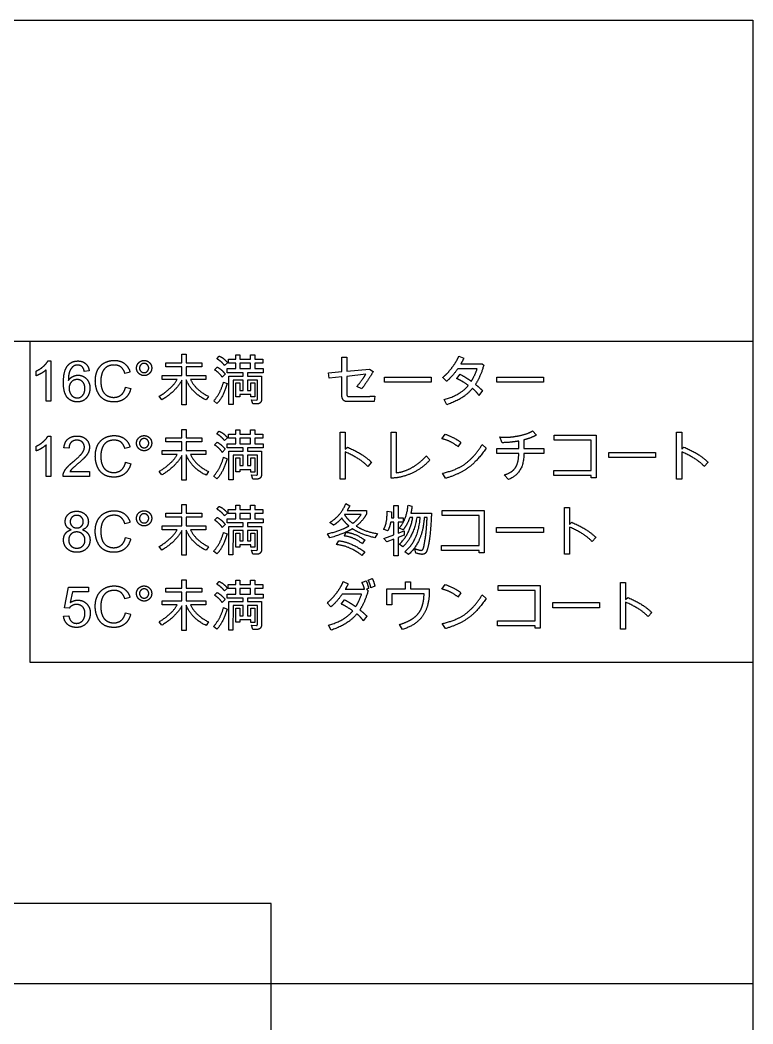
# Model space of a CAD drawing. Header units: millimetres. Extents: x 0 to 200, y 0 to 250.
# Drawn here: x 108.8 to 200, y 125 to 250 of the extents above; entities that cross this region are included whole.
import ezdxf

# ---------------------------------------------------------------- set-up
doc = ezdxf.new("R2010")
doc.units = ezdxf.units.MM
doc.layers.get('0').update_dxf_attribs({"linetype": 'CONTINUOUS'})

msp = doc.modelspace()

# ---------------------------------------------------------------- linework, layer by layer
for p, q in [((112.21, 207.55), (112.6, 207.55)), ((112.6, 207.55), (112.6, 202.53)), ((128.88, 207.34), (128.88, 208.39)), ((128.88, 208.39), (129.44, 208.39)), ((129.44, 208.39), (129.44, 207.34)), ((133.24, 207.83), (133.56, 208.17)), ((134.69, 207.28), (134.69, 207.79)), ((134.69, 207.79), (135.6, 207.79)), ((135.6, 207.79), (135.6, 208.32)), ((135.6, 208.32), (136.13, 208.32)), ((136.13, 208.32), (136.13, 207.79)), ((136.13, 207.79), (137.45, 207.79)), ((137.45, 207.79), (137.45, 208.32)), ((137.45, 208.32), (137.97, 208.32)), ((137.97, 208.32), (137.97, 207.79)), ((137.97, 207.79), (138.98, 207.79)), ((138.98, 207.79), (138.98, 207.28)), ((148.83, 206.22), (148.83, 208.03)), ((148.83, 208.03), (149.45, 208.03)), ((149.45, 208.03), (149.45, 206.29)), ((163.38, 208.16), (164, 207.9)), ((110.76, 205.71), (110.76, 206.3)), ((111.99, 202.53), (111.99, 206.45)), ((117.36, 206.31), (116.75, 206.26)), ((126.91, 206.83), (126.91, 207.34)), ((126.91, 207.34), (128.88, 207.34)), ((128.88, 206.83), (126.91, 206.83)), ((128.88, 205.76), (128.88, 206.83)), ((129.44, 207.34), (131.4, 207.34)), ((131.4, 206.83), (129.44, 206.83)), ((129.44, 206.83), (129.44, 205.76)), ((131.4, 207.34), (131.4, 206.83)), ((132.97, 206.45), (133.3, 206.79)), ((134.58, 207.33), (134.21, 206.98)), ((134.54, 206.09), (134.54, 206.61)), ((134.54, 206.61), (135.6, 206.61)), ((135.6, 207.28), (134.69, 207.28)), ((135.6, 206.61), (135.6, 207.28)), ((137.45, 207.28), (136.13, 207.28)), ((136.13, 207.28), (136.13, 206.61)), ((136.13, 206.61), (137.45, 206.61)), ((137.45, 206.61), (137.45, 207.28)), ((138.98, 207.28), (137.97, 207.28)), ((137.97, 207.28), (137.97, 206.61)), ((137.97, 206.61), (139.03, 206.61)), ((139.03, 206.61), (139.03, 206.09)), ((149.45, 206.29), (152.26, 206.55)), ((152.26, 206.55), (152.73, 206.25)), ((165.67, 206.57), (163.24, 206.57)), ((163.63, 207.2), (166.3, 207.2)), ((166.3, 207.2), (166.48, 207.01)), ((122.45, 206.16), (121.8, 206.01)), ((126.45, 205.25), (126.45, 205.76)), ((126.45, 205.76), (128.88, 205.76)), ((128.33, 205.25), (126.45, 205.25)), ((128.91, 202.08), (128.91, 205.16)), ((129.44, 205.76), (131.88, 205.76)), ((129.44, 205.21), (129.44, 202.07)), ((131.88, 205.25), (129.96, 205.25)), ((131.88, 205.76), (131.88, 205.25)), ((134.3, 205.91), (133.93, 205.53)), ((136.53, 206.09), (134.54, 206.09)), ((134.74, 202.12), (134.74, 205.68)), ((134.74, 205.68), (136.53, 205.68)), ((136.53, 205.17), (135.27, 205.17)), ((135.27, 205.17), (135.27, 202.12)), ((136.53, 205.68), (136.53, 206.09)), ((136.53, 203.89), (136.53, 205.17)), ((139.03, 206.09), (137.07, 206.09)), ((137.07, 206.09), (137.07, 205.68)), ((137.07, 205.68), (138.83, 205.68)), ((138.3, 205.17), (137.07, 205.17)), ((137.07, 205.17), (137.07, 203.89)), ((138.3, 202.82), (138.3, 205.17)), ((138.83, 205.68), (138.83, 202.86)), ((147.17, 206.07), (148.83, 206.22)), ((147.23, 205.43), (147.17, 206.07)), ((148.83, 205.58), (147.23, 205.43)), ((148.83, 203.18), (148.83, 205.58)), ((151.79, 205.89), (149.45, 205.63)), ((149.45, 205.63), (149.45, 203.34)), ((154.13, 204.9), (154.13, 205.53)), ((154.13, 205.53), (159.95, 205.53)), ((159.95, 205.53), (159.95, 204.9)), ((161.85, 205.02), (161.37, 205.49)), ((163.12, 205.35), (163.54, 205.89)), ((168.1, 204.9), (168.1, 205.53)), ((168.1, 205.53), (173.92, 205.53)), ((173.92, 205.53), (173.92, 204.9)), ((121.88, 204.29), (122.54, 204.12)), ((134.08, 204.93), (134.53, 204.74)), ((135.62, 203.1), (135.62, 204.83)), ((135.62, 204.83), (136.13, 204.83)), ((136.13, 204.83), (136.13, 203.89)), ((136.13, 203.89), (136.53, 203.89)), ((137.07, 203.89), (137.48, 203.89)), ((137.48, 203.89), (137.48, 204.83)), ((137.48, 204.83), (137.98, 204.83)), ((137.98, 204.83), (137.98, 203.07)), ((151.29, 204.07), (150.7, 204.39)), ((159.95, 204.9), (154.13, 204.9)), ((166.33, 203.86), (165.88, 203.27)), ((173.92, 204.9), (168.1, 204.9)), ((112.6, 202.53), (111.99, 202.53)), ((126.41, 202.72), (126.06, 203.15)), ((132.23, 203.14), (131.91, 202.7)), ((133.26, 202.24), (132.86, 202.57)), ((136.13, 203.1), (135.62, 203.1)), ((137.48, 203.37), (136.13, 203.37)), ((136.13, 203.37), (136.13, 203.1)), ((137.48, 203.07), (137.48, 203.37)), ((137.98, 203.07), (137.48, 203.07)), ((137.74, 202.2), (137.56, 202.71)), ((137.56, 202.71), (138.19, 202.69)), ((152.85, 202.5), (149.43, 202.5)), ((152.93, 203.17), (152.85, 202.5)), ((161.89, 202.11), (161.54, 202.74)), ((129.44, 202.07), (128.91, 202.08)), ((135.27, 202.12), (134.74, 202.12)), ((128.88, 197.98), (128.88, 199.03)), ((128.88, 199.03), (129.44, 199.03)), ((129.44, 199.03), (129.44, 197.98)), ((133.24, 198.47), (133.56, 198.81)), ((135.6, 198.43), (135.6, 198.96)), ((135.6, 198.96), (136.13, 198.96)), ((136.13, 198.96), (136.13, 198.43)), ((137.45, 198.43), (137.45, 198.96)), ((137.45, 198.96), (137.97, 198.96)), ((137.97, 198.96), (137.97, 198.43)), ((172.57, 198.85), (173.04, 198.32)), ((112.21, 198.2), (112.6, 198.2)), ((112.6, 198.2), (112.6, 193.18)), ((126.91, 197.47), (126.91, 197.98)), ((126.91, 197.98), (128.88, 197.98)), ((129.44, 197.98), (131.4, 197.98)), ((131.4, 197.98), (131.4, 197.47)), ((134.58, 197.97), (134.21, 197.63)), ((134.69, 197.92), (134.69, 198.43)), ((134.69, 198.43), (135.6, 198.43)), ((135.6, 197.92), (134.69, 197.92)), ((135.6, 197.25), (135.6, 197.92)), ((136.13, 198.43), (137.45, 198.43)), ((137.45, 197.92), (136.13, 197.92)), ((136.13, 197.92), (136.13, 197.25)), ((137.45, 197.25), (137.45, 197.92)), ((137.97, 198.43), (138.98, 198.43)), ((138.98, 197.92), (137.97, 197.92)), ((137.97, 197.92), (137.97, 197.25)), ((138.98, 198.43), (138.98, 197.92)), ((148.59, 192.85), (148.59, 198.67)), ((148.59, 198.67), (149.22, 198.67)), ((149.22, 198.67), (149.22, 196.55)), ((154.97, 192.97), (154.97, 198.68)), ((154.97, 198.68), (155.59, 198.68)), ((155.59, 198.68), (155.59, 193.64)), ((161.28, 197.87), (161.66, 198.44)), ((168.79, 197.37), (168.5, 198.09)), ((170.85, 196.64), (170.85, 197.58)), ((171.48, 197.73), (171.48, 196.64)), ((175.27, 197.67), (175.27, 198.3)), ((175.27, 198.3), (180.5, 198.3)), ((179.87, 197.67), (175.27, 197.67)), ((179.87, 193.92), (179.87, 197.67)), ((180.5, 198.3), (180.5, 193.02)), ((190.5, 192.85), (190.5, 198.67)), ((190.5, 198.67), (191.13, 198.67)), ((191.13, 198.67), (191.13, 196.55)), ((110.76, 196.35), (110.76, 196.94)), ((111.99, 193.18), (111.99, 197.09)), ((114.84, 196.68), (114.21, 196.75)), ((122.45, 196.8), (121.8, 196.65)), ((126.45, 195.89), (126.45, 196.4)), ((126.45, 196.4), (128.88, 196.4)), ((128.88, 197.47), (126.91, 197.47)), ((128.88, 196.4), (128.88, 197.47)), ((131.4, 197.47), (129.44, 197.47)), ((129.44, 197.47), (129.44, 196.4)), ((129.44, 196.4), (131.88, 196.4)), ((131.88, 196.4), (131.88, 195.89)), ((132.97, 197.09), (133.3, 197.43)), ((134.3, 196.55), (133.93, 196.17)), ((134.54, 196.74), (134.54, 197.25)), ((134.54, 197.25), (135.6, 197.25)), ((136.53, 196.74), (134.54, 196.74)), ((134.74, 192.76), (134.74, 196.32)), ((134.74, 196.32), (136.53, 196.32)), ((136.13, 197.25), (137.45, 197.25)), ((136.53, 196.32), (136.53, 196.74)), ((139.03, 196.74), (137.07, 196.74)), ((137.07, 196.74), (137.07, 196.32)), ((137.07, 196.32), (138.83, 196.32)), ((137.97, 197.25), (139.03, 197.25)), ((138.83, 196.32), (138.83, 193.5)), ((139.03, 197.25), (139.03, 196.74)), ((149.22, 196.55), (149.5, 196.82)), ((163.65, 197.42), (163.27, 196.88)), ((166.29, 197.16), (166.79, 196.71)), ((168.12, 196.01), (168.12, 196.64)), ((168.12, 196.64), (170.85, 196.64)), ((171.48, 196.64), (173.95, 196.64)), ((173.95, 196.64), (173.95, 196.01)), ((191.13, 196.55), (191.41, 196.82)), ((128.33, 195.89), (126.45, 195.89)), ((128.91, 192.72), (128.91, 195.8)), ((129.44, 195.86), (129.44, 192.71)), ((131.88, 195.89), (129.96, 195.89)), ((134.08, 195.57), (134.53, 195.38)), ((136.53, 195.82), (135.27, 195.82)), ((135.27, 195.82), (135.27, 192.76)), ((135.62, 193.74), (135.62, 195.47)), ((135.62, 195.47), (136.13, 195.47)), ((136.13, 195.47), (136.13, 194.53)), ((136.53, 194.53), (136.53, 195.82)), ((138.3, 195.81), (137.07, 195.81)), ((137.07, 195.81), (137.07, 194.53)), ((137.48, 194.53), (137.48, 195.47)), ((137.48, 195.47), (137.98, 195.47)), ((137.98, 195.47), (137.98, 193.71)), ((138.3, 193.46), (138.3, 195.81)), ((149.22, 196.23), (149.22, 192.85)), ((159.33, 195.73), (159.79, 195.25)), ((170.84, 196.01), (168.12, 196.01)), ((173.95, 196.01), (171.48, 196.01)), ((182.07, 195.54), (182.07, 196.17)), ((182.07, 196.17), (187.89, 196.17)), ((187.89, 195.54), (182.07, 195.54)), ((187.89, 196.17), (187.89, 195.54)), ((191.13, 196.23), (191.13, 192.85)), ((114.95, 193.77), (117.4, 193.77)), ((117.4, 193.77), (117.4, 193.18)), ((121.88, 194.93), (122.54, 194.76)), ((126.41, 193.36), (126.06, 193.8)), ((132.23, 193.78), (131.91, 193.34)), ((136.13, 194.53), (136.53, 194.53)), ((137.48, 194.01), (136.13, 194.01)), ((136.13, 194.01), (136.13, 193.74)), ((137.07, 194.53), (137.48, 194.53)), ((137.48, 193.71), (137.48, 194.01)), ((152.5, 194.94), (152.03, 194.43)), ((175.19, 193.29), (175.19, 193.92)), ((175.19, 193.92), (179.87, 193.92)), ((194.41, 194.94), (193.94, 194.43)), ((112.6, 193.18), (111.99, 193.18)), ((117.4, 193.18), (114.1, 193.18)), ((129.44, 192.71), (128.91, 192.72)), ((133.26, 192.88), (132.86, 193.21)), ((135.27, 192.76), (134.74, 192.76)), ((136.13, 193.74), (135.62, 193.74)), ((137.98, 193.71), (137.48, 193.71)), ((137.74, 192.84), (137.56, 193.36)), ((137.56, 193.36), (138.19, 193.33)), ((149.22, 192.85), (148.59, 192.85)), ((161.73, 192.94), (161.33, 193.57)), ((169.56, 192.8), (169.02, 193.36)), ((179.87, 193.29), (175.19, 193.29)), ((179.87, 193.02), (179.87, 193.29)), ((180.5, 193.02), (179.87, 193.02)), ((191.13, 192.85), (190.5, 192.85)), ((128.88, 188.62), (128.88, 189.67)), ((128.88, 189.67), (129.44, 189.67)), ((129.44, 189.67), (129.44, 188.62)), ((133.24, 189.11), (133.56, 189.45)), ((134.68, 188.56), (134.68, 189.07)), ((134.68, 189.07), (135.6, 189.07)), ((135.6, 189.07), (135.6, 189.6)), ((135.6, 189.6), (136.12, 189.6)), ((136.12, 189.6), (136.12, 189.07)), ((136.12, 189.07), (137.44, 189.07)), ((137.44, 189.07), (137.44, 189.6)), ((137.44, 189.6), (137.97, 189.6)), ((137.97, 189.6), (137.97, 189.07)), ((137.97, 189.07), (138.97, 189.07)), ((138.97, 189.07), (138.97, 188.56)), ((149.32, 189.79), (149.8, 189.51)), ((149.8, 189.51), (149.48, 188.93)), ((149.48, 188.93), (151.89, 188.93)), ((151.89, 188.93), (151.89, 188.51)), ((154.45, 188.86), (154.98, 188.76)), ((155.28, 188), (155.28, 189.57)), ((155.28, 189.57), (155.82, 189.57)), ((155.82, 189.57), (155.82, 188)), ((157.06, 189.61), (157.54, 189.48)), ((161.3, 188.32), (161.3, 188.94)), ((161.3, 188.94), (166.53, 188.94)), ((166.53, 188.94), (166.53, 183.66)), ((176.53, 183.5), (176.53, 189.31)), ((176.53, 189.31), (177.16, 189.31)), ((177.16, 189.31), (177.16, 187.19)), ((126.9, 188.11), (126.9, 188.62)), ((126.9, 188.62), (128.88, 188.62)), ((128.88, 188.11), (126.9, 188.11)), ((128.88, 187.04), (128.88, 188.11)), ((129.44, 188.62), (131.39, 188.62)), ((131.39, 188.11), (129.44, 188.11)), ((129.44, 188.11), (129.44, 187.04)), ((131.39, 188.62), (131.39, 188.11)), ((132.97, 187.74), (133.3, 188.07)), ((134.57, 188.61), (134.21, 188.27)), ((134.54, 187.38), (134.54, 187.89)), ((134.54, 187.89), (135.6, 187.89)), ((135.6, 188.56), (134.68, 188.56)), ((135.6, 187.89), (135.6, 188.56)), ((137.44, 188.56), (136.12, 188.56)), ((136.12, 188.56), (136.12, 187.89)), ((136.12, 187.89), (137.44, 187.89)), ((137.44, 187.89), (137.44, 188.56)), ((138.97, 188.56), (137.97, 188.56)), ((137.97, 188.56), (137.97, 187.89)), ((137.97, 187.89), (139.03, 187.89)), ((139.03, 187.89), (139.03, 187.38)), ((151.22, 188.42), (149.14, 188.42)), ((154.98, 188), (155.28, 188)), ((155.82, 188), (156.44, 188)), ((156.44, 188), (156.44, 187.49)), ((157.64, 188.08), (157.28, 188.08)), ((157.41, 188.59), (159.98, 188.59)), ((158.58, 188.08), (158.14, 188.08)), ((159.43, 188.08), (159.07, 188.08)), ((165.9, 188.32), (161.3, 188.32)), ((165.9, 184.56), (165.9, 188.32)), ((122.45, 187.45), (121.8, 187.29)), ((126.45, 186.53), (126.45, 187.04)), ((126.45, 187.04), (128.88, 187.04)), ((128.32, 186.53), (126.45, 186.53)), ((128.91, 183.36), (128.91, 186.44)), ((129.44, 187.04), (131.88, 187.04)), ((129.44, 186.5), (129.44, 183.35)), ((131.88, 186.53), (129.96, 186.53)), ((131.88, 187.04), (131.88, 186.53)), ((134.3, 187.19), (133.93, 186.81)), ((136.53, 187.38), (134.54, 187.38)), ((134.74, 183.4), (134.74, 186.96)), ((134.74, 186.96), (136.53, 186.96)), ((135.27, 186.46), (135.26, 183.4)), ((136.53, 186.46), (135.27, 186.46)), ((136.53, 186.96), (136.53, 187.38)), ((136.53, 185.17), (136.53, 186.46)), ((139.03, 187.38), (137.07, 187.38)), ((137.07, 187.38), (137.07, 186.96)), ((137.07, 186.96), (138.83, 186.96)), ((138.3, 186.45), (137.07, 186.45)), ((137.07, 186.45), (137.07, 185.17)), ((138.3, 184.1), (138.3, 186.45)), ((138.83, 186.96), (138.83, 184.14)), ((147.79, 187.1), (147.33, 187.45)), ((154.52, 186.4), (154.02, 186.59)), ((155.28, 187.49), (154.9, 187.49)), ((155.28, 185.9), (155.28, 187.49)), ((156.44, 187.49), (155.82, 187.49)), ((155.82, 187.49), (155.82, 186.12)), ((155.82, 186.12), (156.58, 186.4)), ((156.46, 186.53), (155.97, 186.75)), ((156.58, 186.4), (156.58, 185.88)), ((168.09, 186.18), (168.09, 186.81)), ((168.09, 186.81), (173.92, 186.81)), ((173.92, 186.81), (173.92, 186.18)), ((177.16, 187.19), (177.44, 187.46)), ((177.16, 186.87), (177.16, 183.5)), ((121.87, 185.57), (122.53, 185.4)), ((134.08, 186.21), (134.52, 186.02)), ((135.62, 184.38), (135.62, 186.12)), ((135.62, 186.12), (136.12, 186.12)), ((136.12, 186.12), (136.12, 185.17)), ((136.12, 185.17), (136.53, 185.17)), ((137.07, 185.17), (137.47, 185.17)), ((137.47, 185.17), (137.47, 186.12)), ((137.47, 186.12), (137.98, 186.12)), ((137.98, 186.12), (137.98, 184.36)), ((147.31, 185.52), (147.03, 186.02)), ((148.17, 184.68), (148.44, 185.16)), ((149.14, 185.76), (149.37, 186.22)), ((151.68, 185.26), (151.36, 184.8)), ((153.25, 186.05), (152.94, 185.54)), ((154.04, 185.43), (155.28, 185.9)), ((154.4, 185.02), (154.04, 185.43)), ((155.28, 185.37), (154.4, 185.02)), ((155.28, 183.3), (155.28, 185.37)), ((156.58, 185.88), (155.82, 185.59)), ((155.82, 185.59), (155.82, 183.3)), ((173.92, 186.18), (168.09, 186.18)), ((180.44, 185.58), (179.97, 185.08)), ((126.41, 184), (126.06, 184.44)), ((132.23, 184.42), (131.91, 183.98)), ((133.26, 183.52), (132.85, 183.85)), ((136.12, 184.38), (135.62, 184.38)), ((137.47, 184.66), (136.12, 184.66)), ((136.12, 184.66), (136.12, 184.38)), ((137.47, 184.36), (137.47, 184.66)), ((137.98, 184.36), (137.47, 184.36)), ((137.74, 183.48), (137.56, 184)), ((137.56, 184), (138.18, 183.97)), ((151.66, 183.78), (151.32, 183.32)), ((156.42, 184.42), (155.96, 184.72)), ((157.12, 183.47), (156.64, 183.78)), ((158.01, 183.63), (157.9, 184.17)), ((161.21, 183.94), (161.21, 184.56)), ((161.21, 184.56), (165.9, 184.56)), ((165.9, 183.94), (161.21, 183.94)), ((165.9, 183.66), (165.9, 183.94)), ((129.44, 183.35), (128.91, 183.36)), ((135.26, 183.4), (134.74, 183.4)), ((155.82, 183.3), (155.28, 183.3)), ((166.53, 183.66), (165.9, 183.66)), ((177.16, 183.5), (176.53, 183.5)), ((128.88, 179.26), (128.88, 180.31)), ((128.88, 180.31), (129.44, 180.31)), ((129.44, 180.31), (129.44, 179.26)), ((133.24, 179.75), (133.56, 180.1)), ((135.6, 179.71), (135.6, 180.24)), ((135.6, 180.24), (136.12, 180.24)), ((136.12, 180.24), (136.12, 179.71)), ((137.44, 179.71), (137.44, 180.24)), ((137.44, 180.24), (137.97, 180.24)), ((137.97, 180.24), (137.97, 179.71)), ((148.99, 180.08), (149.61, 179.82)), ((151.32, 179.97), (151.83, 180.18)), ((152.1, 180.25), (152.61, 180.46)), ((156.74, 179.17), (156.74, 180.07)), ((156.74, 180.07), (157.36, 180.07)), ((157.36, 180.07), (157.36, 179.17)), ((114.28, 176.82), (114.76, 179.39)), ((114.76, 179.39), (117.25, 179.39)), ((115.26, 178.8), (114.99, 177.46)), ((117.25, 178.8), (115.26, 178.8)), ((117.25, 179.39), (117.25, 178.8)), ((126.9, 178.76), (126.9, 179.26)), ((126.9, 179.26), (128.88, 179.26)), ((128.88, 178.76), (126.9, 178.76)), ((128.88, 177.68), (128.88, 178.76)), ((129.44, 179.26), (131.39, 179.26)), ((131.39, 178.76), (129.44, 178.76)), ((129.44, 178.76), (129.44, 177.68)), ((131.39, 179.26), (131.39, 178.76)), ((134.57, 179.25), (134.21, 178.91)), ((134.68, 179.2), (134.68, 179.71)), ((134.68, 179.71), (135.6, 179.71)), ((135.6, 179.2), (134.68, 179.2)), ((135.6, 178.53), (135.6, 179.2)), ((136.12, 179.71), (137.44, 179.71)), ((137.44, 179.2), (136.12, 179.2)), ((136.12, 179.2), (136.12, 178.53)), ((137.44, 178.53), (137.44, 179.2)), ((137.97, 179.71), (138.97, 179.71)), ((138.97, 179.2), (137.97, 179.2)), ((137.97, 179.2), (137.97, 178.53)), ((138.97, 179.71), (138.97, 179.2)), ((149.24, 179.12), (151.64, 179.12)), ((152.14, 179.24), (151.9, 179.12)), ((151.9, 179.12), (152.08, 178.93)), ((152.92, 179.52), (152.43, 179.31)), ((154.42, 177.17), (154.42, 179.17)), ((154.42, 179.17), (156.74, 179.17)), ((157.36, 179.17), (159.68, 179.17)), ((161.28, 179.15), (161.66, 179.72)), ((168.28, 178.96), (168.28, 179.58)), ((168.28, 179.58), (173.51, 179.58)), ((172.89, 178.96), (168.28, 178.96)), ((172.89, 175.2), (172.89, 178.96)), ((173.51, 179.58), (173.51, 174.3)), ((183.52, 174.14), (183.52, 179.96)), ((183.52, 179.96), (184.14, 179.96)), ((184.14, 179.96), (184.14, 177.83)), ((122.45, 178.09), (121.8, 177.93)), ((126.45, 177.18), (126.45, 177.68)), ((126.45, 177.68), (128.88, 177.68)), ((129.44, 177.68), (131.88, 177.68)), ((131.88, 177.68), (131.88, 177.18)), ((132.97, 178.38), (133.3, 178.71)), ((134.3, 177.83), (133.93, 177.46)), ((134.54, 178.02), (134.54, 178.53)), ((134.54, 178.53), (135.6, 178.53)), ((136.53, 178.02), (134.54, 178.02)), ((134.74, 174.05), (134.74, 177.6)), ((134.74, 177.6), (136.53, 177.6)), ((136.12, 178.53), (137.44, 178.53)), ((136.53, 177.6), (136.53, 178.02)), ((139.03, 178.02), (137.07, 178.02)), ((137.07, 178.02), (137.07, 177.6)), ((137.07, 177.6), (138.83, 177.6)), ((137.97, 178.53), (139.03, 178.53)), ((138.83, 177.6), (138.83, 174.79)), ((139.03, 178.53), (139.03, 178.02)), ((148.72, 177.28), (149.15, 177.82)), ((151.27, 178.5), (148.84, 178.5)), ((159.05, 178.54), (155.04, 178.54)), ((155.04, 178.54), (155.04, 177.17)), ((163.64, 178.7), (163.27, 178.16)), ((166.29, 178.44), (166.79, 177.99)), ((184.14, 177.83), (184.42, 178.1)), ((184.14, 177.51), (184.14, 174.14)), ((114.86, 176.75), (114.28, 176.82)), ((128.32, 177.18), (126.45, 177.18)), ((128.91, 174), (128.91, 177.08)), ((129.44, 177.14), (129.44, 173.99)), ((131.88, 177.18), (129.96, 177.18)), ((134.08, 176.85), (134.52, 176.66)), ((135.27, 177.1), (135.26, 174.05)), ((136.53, 177.1), (135.27, 177.1)), ((135.62, 175.02), (135.62, 176.76)), ((135.62, 176.76), (136.12, 176.76)), ((136.12, 176.76), (136.12, 175.81)), ((136.53, 175.81), (136.53, 177.1)), ((138.3, 177.09), (137.07, 177.09)), ((137.07, 177.09), (137.07, 175.81)), ((137.47, 175.81), (137.47, 176.76)), ((137.47, 176.76), (137.98, 176.76)), ((137.98, 176.76), (137.98, 175)), ((138.3, 174.74), (138.3, 177.09)), ((147.45, 176.94), (146.98, 177.42)), ((155.04, 177.17), (154.42, 177.17)), ((175.08, 176.82), (175.08, 177.46)), ((175.08, 177.46), (180.9, 177.46)), ((180.9, 176.82), (175.08, 176.82)), ((180.9, 177.46), (180.9, 176.82)), ((114.17, 175.77), (114.82, 175.82)), ((121.87, 176.21), (122.53, 176.04)), ((126.41, 174.65), (126.06, 175.08)), ((132.23, 175.06), (131.91, 174.62)), ((136.12, 175.02), (135.62, 175.02)), ((136.12, 175.81), (136.53, 175.81)), ((137.47, 175.3), (136.12, 175.3)), ((136.12, 175.3), (136.12, 175.02)), ((137.07, 175.81), (137.47, 175.81)), ((137.47, 175), (137.47, 175.3)), ((151.94, 175.78), (151.49, 175.2)), ((168.2, 174.58), (168.2, 175.2)), ((168.2, 175.2), (172.89, 175.2)), ((187.42, 176.22), (186.95, 175.72)), ((129.44, 173.99), (128.91, 174)), ((133.26, 174.16), (132.85, 174.49)), ((135.26, 174.05), (134.74, 174.05)), ((137.98, 175), (137.47, 175)), ((137.74, 174.12), (137.56, 174.64)), ((137.56, 174.64), (138.18, 174.61)), ((147.49, 174.04), (147.15, 174.66)), ((156.38, 174.13), (156, 174.74)), ((161.72, 174.23), (161.32, 174.86)), ((172.89, 174.58), (168.2, 174.58)), ((172.89, 174.3), (172.89, 174.58)), ((173.51, 174.3), (172.89, 174.3)), ((184.14, 174.14), (183.52, 174.14))]:
    msp.add_line(p, q)
for points in [[(200, 0), (0, 0), (0, 250), (200, 250)], [(200, 130), (10, 130), (10, 210), (200, 210)], [(200, 170), (110, 170), (110, 210), (200, 210)], [(140, 140), (60, 140), (60, 0), (140, 0)]]:
    msp.add_lwpolyline(points, close=True)
for points in [[(111.66, 206.89), (112.05, 207.23), (112.21, 207.55)], [(114.68, 206.98), (115.15, 207.55), (115.94, 207.55)], [(115.94, 207.55), (116.53, 207.55), (116.91, 207.22)], [(119.26, 207.32), (119.82, 207.62), (120.48, 207.62)], [(120.48, 207.62), (121.23, 207.62), (121.74, 207.24)], [(123.53, 207.34), (123.81, 207.62), (124.2, 207.62)], [(124.2, 207.62), (124.59, 207.62), (124.87, 207.34)], [(134.21, 206.98), (133.83, 207.51), (133.24, 207.83)], [(133.56, 208.17), (134.2, 207.85), (134.58, 207.33)], [(162.53, 206.72), (163.08, 207.45), (163.38, 208.16)], [(164, 207.9), (163.78, 207.44), (163.63, 207.2)], [(110.76, 206.3), (111.28, 206.54), (111.66, 206.89)], [(111.99, 206.45), (111.77, 206.23), (111.41, 206.02)], [(114.15, 204.87), (114.15, 206.32), (114.68, 206.98)], [(114.93, 206.27), (114.76, 205.86), (114.76, 205.11)], [(115.39, 206.89), (115.1, 206.67), (114.93, 206.27)], [(115.9, 207.05), (115.61, 207.05), (115.39, 206.89)], [(116.52, 206.79), (116.27, 207.05), (115.9, 207.05)], [(116.75, 206.26), (116.67, 206.62), (116.52, 206.79)], [(116.91, 207.22), (117.29, 206.89), (117.36, 206.31)], [(118.12, 205.07), (118.12, 205.85), (118.41, 206.43)], [(118.41, 206.43), (118.71, 207.02), (119.26, 207.32)], [(119.5, 206.78), (119.11, 206.5), (118.96, 206.03)], [(120.46, 207.05), (119.89, 207.05), (119.5, 206.78)], [(121.3, 206.8), (120.97, 207.05), (120.46, 207.05)], [(121.8, 206.01), (121.63, 206.56), (121.3, 206.8)], [(121.74, 207.24), (122.25, 206.86), (122.45, 206.16)], [(123.25, 206.67), (123.25, 207.07), (123.53, 207.34)], [(123.53, 206), (123.25, 206.28), (123.25, 206.67)], [(123.79, 207.08), (123.62, 206.91), (123.62, 206.67)], [(123.62, 206.67), (123.62, 206.44), (123.79, 206.27)], [(124.2, 207.25), (123.96, 207.25), (123.79, 207.08)], [(123.79, 206.27), (123.96, 206.1), (124.2, 206.1)], [(124.6, 207.08), (124.43, 207.25), (124.2, 207.25)], [(124.2, 206.1), (124.43, 206.1), (124.6, 206.27)], [(124.77, 206.67), (124.77, 206.91), (124.6, 207.08)], [(124.6, 206.27), (124.77, 206.44), (124.77, 206.67)], [(125.14, 206.67), (125.14, 206.28), (124.86, 206)], [(124.87, 207.34), (125.14, 207.07), (125.14, 206.67)], [(133.93, 205.53), (133.57, 206.07), (132.97, 206.45)], [(133.3, 206.79), (133.91, 206.45), (134.3, 205.91)], [(152.73, 206.25), (152.14, 205.23), (151.29, 204.07)], [(161.37, 205.49), (161.98, 205.99), (162.53, 206.72)], [(163.24, 206.57), (162.56, 205.61), (161.85, 205.02)], [(164.93, 205.03), (165.3, 205.57), (165.67, 206.57)], [(166.48, 207.01), (166.07, 205.56), (165.45, 204.64)], [(111.41, 206.02), (111.05, 205.81), (110.76, 205.71)], [(114.76, 205.11), (114.98, 205.45), (115.3, 205.61)], [(115.85, 205.24), (115.43, 205.24), (115.14, 204.94)], [(115.3, 205.61), (115.62, 205.78), (115.97, 205.78)], [(116.55, 204.94), (116.27, 205.24), (115.85, 205.24)], [(115.97, 205.78), (116.59, 205.78), (117.02, 205.32)], [(117.02, 205.32), (117.45, 204.87), (117.45, 204.16)], [(118.38, 203.73), (118.12, 204.36), (118.12, 205.07)], [(118.96, 206.03), (118.8, 205.57), (118.8, 205.08)], [(118.8, 205.08), (118.8, 204.44), (118.98, 203.96)], [(124.2, 205.73), (123.81, 205.73), (123.53, 206)], [(124.86, 206), (124.59, 205.73), (124.2, 205.73)], [(126.06, 203.15), (127.6, 204.05), (128.33, 205.25)], [(128.91, 205.16), (128.05, 203.68), (126.41, 202.72)], [(131.91, 202.7), (130.11, 203.55), (129.44, 205.21)], [(129.96, 205.25), (130.64, 203.91), (132.23, 203.14)], [(150.7, 204.39), (151.41, 205.25), (151.79, 205.89)], [(164.57, 204.51), (163.76, 205.09), (163.12, 205.35)], [(163.54, 205.89), (164.31, 205.49), (164.93, 205.03)], [(114.63, 203.01), (114.15, 203.58), (114.15, 204.87)], [(115.14, 204.94), (114.85, 204.64), (114.85, 204.15)], [(114.85, 204.15), (114.85, 203.84), (114.99, 203.55)], [(116.54, 203.27), (116.82, 203.58), (116.82, 204.12)], [(116.82, 204.12), (116.82, 204.64), (116.55, 204.94)], [(117.45, 204.16), (117.45, 203.69), (117.24, 203.28)], [(118.98, 203.96), (119.17, 203.49), (119.56, 203.25)], [(121.35, 203.34), (121.74, 203.66), (121.88, 204.29)], [(122.54, 204.12), (122.33, 203.3), (121.79, 202.88)], [(132.86, 202.57), (133.75, 203.6), (134.08, 204.93)], [(134.53, 204.74), (134.06, 203.05), (133.26, 202.24)], [(161.54, 202.74), (163.57, 203.29), (164.57, 204.51)], [(165.06, 204.13), (164.03, 202.82), (161.89, 202.11)], [(165.88, 203.27), (165.55, 203.78), (165.06, 204.13)], [(165.45, 204.64), (165.89, 204.29), (166.33, 203.86)], [(115.88, 202.45), (115.12, 202.45), (114.63, 203.01)], [(114.99, 203.55), (115.12, 203.26), (115.36, 203.1)], [(115.36, 203.1), (115.61, 202.95), (115.87, 202.95)], [(115.87, 202.95), (116.26, 202.95), (116.54, 203.27)], [(116.69, 202.66), (116.33, 202.45), (115.88, 202.45)], [(117.24, 203.28), (117.04, 202.88), (116.69, 202.66)], [(119.15, 202.78), (118.65, 203.11), (118.38, 203.73)], [(120.47, 202.45), (119.66, 202.45), (119.15, 202.78)], [(119.56, 203.25), (119.96, 203.02), (120.41, 203.02)], [(120.41, 203.02), (120.97, 203.02), (121.35, 203.34)], [(121.79, 202.88), (121.25, 202.45), (120.47, 202.45)], [(138.19, 202.69), (138.3, 202.69), (138.3, 202.82)], [(138.83, 202.86), (138.83, 202.56), (138.69, 202.39)], [(149, 202.69), (148.83, 202.89), (148.83, 203.18)], [(149.43, 202.5), (149.17, 202.5), (149, 202.69)], [(149.45, 203.34), (149.45, 203.12), (149.68, 203.12)], [(149.68, 203.12), (151.94, 203.12), (152.93, 203.17)], [(138.36, 202.21), (138.17, 202.2), (137.74, 202.2)], [(138.69, 202.39), (138.55, 202.22), (138.36, 202.21)], [(133.56, 198.81), (134.2, 198.49), (134.58, 197.97)], [(171.04, 198.28), (172.11, 198.52), (172.57, 198.85)], [(110.76, 196.94), (111.28, 197.18), (111.66, 197.53)], [(111.66, 197.53), (112.05, 197.87), (112.21, 198.2)], [(114.21, 196.75), (114.28, 197.46), (114.7, 197.82)], [(114.7, 197.82), (115.12, 198.2), (115.84, 198.2)], [(115.82, 197.69), (115.38, 197.69), (115.11, 197.42)], [(116.5, 197.44), (116.24, 197.69), (115.82, 197.69)], [(115.84, 198.2), (116.56, 198.2), (116.97, 197.8)], [(116.97, 197.8), (117.39, 197.4), (117.39, 196.81)], [(118.41, 197.07), (118.71, 197.66), (119.26, 197.96)], [(119.26, 197.96), (119.82, 198.26), (120.48, 198.26)], [(120.46, 197.69), (119.89, 197.69), (119.5, 197.42)], [(121.3, 197.45), (120.97, 197.69), (120.46, 197.69)], [(120.48, 198.26), (121.23, 198.26), (121.74, 197.88)], [(121.74, 197.88), (122.25, 197.5), (122.45, 196.8)], [(123.25, 197.32), (123.25, 197.71), (123.53, 197.98)], [(123.53, 197.98), (123.81, 198.26), (124.2, 198.26)], [(123.79, 197.72), (123.62, 197.55), (123.62, 197.32)], [(124.2, 197.89), (123.96, 197.89), (123.79, 197.72)], [(124.2, 198.26), (124.59, 198.26), (124.87, 197.98)], [(124.6, 197.72), (124.43, 197.89), (124.2, 197.89)], [(124.77, 197.32), (124.77, 197.55), (124.6, 197.72)], [(124.87, 197.98), (125.14, 197.71), (125.14, 197.32)], [(134.21, 197.63), (133.83, 198.15), (133.24, 198.47)], [(163.27, 196.88), (162.42, 197.59), (161.28, 197.87)], [(161.66, 198.44), (162.87, 198), (163.65, 197.42)], [(168.5, 198.09), (168.79, 198.05), (169.16, 198.05)], [(170.85, 197.58), (169.95, 197.41), (168.79, 197.37)], [(169.16, 198.05), (169.98, 198.05), (171.04, 198.28)], [(173.04, 198.32), (172.38, 197.95), (171.48, 197.73)], [(111.41, 196.66), (111.05, 196.45), (110.76, 196.35)], [(111.99, 197.09), (111.77, 196.88), (111.41, 196.66)], [(115.11, 197.42), (114.85, 197.16), (114.84, 196.68)], [(116.48, 196.08), (116.76, 196.47), (116.76, 196.82)], [(116.76, 196.82), (116.76, 197.19), (116.5, 197.44)], [(117.39, 196.81), (117.39, 196.51), (117.27, 196.22)], [(118.12, 195.71), (118.12, 196.49), (118.41, 197.07)], [(118.96, 196.67), (118.8, 196.21), (118.8, 195.72)], [(119.5, 197.42), (119.11, 197.14), (118.96, 196.67)], [(121.8, 196.65), (121.63, 197.2), (121.3, 197.45)], [(123.53, 196.64), (123.25, 196.92), (123.25, 197.32)], [(124.2, 196.37), (123.81, 196.37), (123.53, 196.64)], [(123.62, 197.32), (123.62, 197.08), (123.79, 196.91)], [(123.79, 196.91), (123.96, 196.74), (124.2, 196.74)], [(124.2, 196.74), (124.43, 196.74), (124.6, 196.91)], [(124.86, 196.64), (124.59, 196.37), (124.2, 196.37)], [(124.6, 196.91), (124.77, 197.08), (124.77, 197.32)], [(125.14, 197.32), (125.14, 196.92), (124.86, 196.64)], [(133.93, 196.17), (133.57, 196.72), (132.97, 197.09)], [(133.3, 197.43), (133.91, 197.09), (134.3, 196.55)], [(149.5, 196.82), (151.42, 196.02), (152.5, 194.94)], [(164.32, 194.86), (165.45, 195.74), (166.29, 197.16)], [(166.79, 196.71), (165.59, 194.93), (164.4, 194.15)], [(191.41, 196.82), (193.33, 196.02), (194.41, 194.94)], [(114.57, 194.27), (114.85, 194.59), (115.38, 195.02)], [(115.38, 195.02), (116.19, 195.69), (116.48, 196.08)], [(116.86, 195.61), (116.58, 195.29), (115.92, 194.73)], [(117.27, 196.22), (117.15, 195.93), (116.86, 195.61)], [(118.38, 194.37), (118.12, 195), (118.12, 195.71)], [(118.8, 195.72), (118.8, 195.08), (118.98, 194.6)], [(126.06, 193.8), (127.6, 194.69), (128.33, 195.89)], [(128.91, 195.8), (128.05, 194.32), (126.41, 193.36)], [(131.91, 193.34), (130.11, 194.19), (129.44, 195.86)], [(129.96, 195.89), (130.64, 194.55), (132.23, 193.78)], [(132.86, 193.21), (133.75, 194.24), (134.08, 195.57)], [(134.53, 195.38), (134.06, 193.69), (133.26, 192.88)], [(152.03, 194.43), (151.05, 195.46), (149.22, 196.23)], [(157.55, 194.28), (158.54, 194.84), (159.33, 195.73)], [(159.79, 195.25), (158.91, 194.21), (157.56, 193.59)], [(171.48, 196.01), (171.48, 193.52), (169.56, 192.8)], [(170.39, 194.21), (170.83, 194.8), (170.84, 196.01)], [(193.94, 194.43), (192.96, 195.46), (191.13, 196.23)], [(114.17, 193.6), (114.29, 193.94), (114.57, 194.27)], [(115.21, 194.1), (115.05, 193.93), (114.95, 193.77)], [(115.92, 194.73), (115.36, 194.26), (115.21, 194.1)], [(119.15, 193.42), (118.65, 193.75), (118.38, 194.37)], [(118.98, 194.6), (119.17, 194.13), (119.56, 193.89)], [(119.56, 193.89), (119.96, 193.66), (120.41, 193.66)], [(120.41, 193.66), (120.97, 193.66), (121.35, 193.98)], [(121.35, 193.98), (121.74, 194.3), (121.88, 194.93)], [(122.54, 194.76), (122.33, 193.95), (121.79, 193.52)], [(155.59, 193.64), (156.55, 193.72), (157.55, 194.28)], [(161.33, 193.57), (163.2, 193.98), (164.32, 194.86)], [(164.4, 194.15), (163.22, 193.36), (161.73, 192.94)], [(169.02, 193.36), (169.96, 193.62), (170.39, 194.21)], [(114.1, 193.18), (114.09, 193.4), (114.17, 193.6)], [(120.47, 193.09), (119.66, 193.09), (119.15, 193.42)], [(121.79, 193.52), (121.25, 193.09), (120.47, 193.09)], [(138.36, 192.85), (138.17, 192.84), (137.74, 192.84)], [(138.19, 193.33), (138.3, 193.33), (138.3, 193.46)], [(138.69, 193.03), (138.55, 192.86), (138.36, 192.85)], [(138.83, 193.5), (138.83, 193.2), (138.69, 193.03)], [(157.56, 193.59), (156.21, 192.97), (154.97, 192.97)], [(114.76, 188.47), (115.15, 188.84), (115.8, 188.84)], [(115.8, 188.84), (116.46, 188.84), (116.86, 188.45)], [(119.26, 188.6), (119.81, 188.9), (120.47, 188.9)], [(120.47, 188.9), (121.22, 188.9), (121.74, 188.52)], [(123.52, 188.63), (123.8, 188.9), (124.19, 188.9)], [(124.19, 188.9), (124.59, 188.9), (124.86, 188.63)], [(134.21, 188.27), (133.83, 188.79), (133.24, 189.11)], [(133.56, 189.45), (134.19, 189.13), (134.57, 188.61)], [(147.33, 187.45), (148.65, 188.24), (149.32, 189.79)], [(154.02, 186.59), (154.48, 187.35), (154.45, 188.86)], [(154.98, 188.76), (155, 188.48), (155, 188.3)], [(155.97, 186.75), (156.92, 187.87), (157.06, 189.61)], [(157.54, 189.48), (157.52, 189.04), (157.41, 188.59)], [(114.37, 187.55), (114.37, 188.09), (114.76, 188.47)], [(114.55, 186.93), (114.37, 187.19), (114.37, 187.55)], [(115.23, 188.11), (114.99, 187.88), (114.99, 187.57)], [(114.99, 187.57), (114.99, 187.21), (115.22, 186.99)], [(115.81, 188.33), (115.46, 188.33), (115.23, 188.11)], [(116.39, 188.1), (116.16, 188.33), (115.81, 188.33)], [(116.62, 187.53), (116.62, 187.87), (116.39, 188.1)], [(116.39, 186.98), (116.62, 187.21), (116.62, 187.53)], [(116.86, 188.45), (117.25, 188.08), (117.25, 187.53)], [(117.25, 187.53), (117.25, 187.18), (117.07, 186.92)], [(118.11, 186.35), (118.11, 187.14), (118.41, 187.71)], [(118.41, 187.71), (118.71, 188.3), (119.26, 188.6)], [(119.5, 188.06), (119.11, 187.78), (118.95, 187.32)], [(120.46, 188.34), (119.88, 188.34), (119.5, 188.06)], [(121.29, 188.09), (120.96, 188.34), (120.46, 188.34)], [(121.8, 187.29), (121.62, 187.84), (121.29, 188.09)], [(121.74, 188.52), (122.25, 188.14), (122.45, 187.45)], [(123.25, 187.96), (123.25, 188.35), (123.52, 188.63)], [(123.52, 187.29), (123.25, 187.56), (123.25, 187.96)], [(123.79, 188.36), (123.62, 188.2), (123.62, 187.96)], [(123.62, 187.96), (123.62, 187.72), (123.79, 187.55)], [(124.2, 188.53), (123.96, 188.53), (123.79, 188.36)], [(123.79, 187.55), (123.96, 187.38), (124.2, 187.38)], [(124.6, 188.36), (124.43, 188.53), (124.2, 188.53)], [(124.2, 187.38), (124.43, 187.38), (124.6, 187.55)], [(124.77, 187.96), (124.77, 188.2), (124.6, 188.36)], [(124.6, 187.55), (124.77, 187.72), (124.77, 187.96)], [(124.86, 188.63), (125.14, 188.35), (125.14, 187.96)], [(125.14, 187.96), (125.14, 187.56), (124.86, 187.29)], [(133.93, 186.81), (133.56, 187.36), (132.97, 187.74)], [(133.3, 188.07), (133.91, 187.73), (134.3, 187.19)], [(148.8, 188), (148.24, 187.37), (147.79, 187.1)], [(149.7, 187), (149.18, 187.44), (148.8, 188)], [(149.14, 188.42), (149.52, 187.81), (150.17, 187.32)], [(150.17, 187.32), (150.77, 187.75), (151.22, 188.42)], [(151.89, 188.51), (151.51, 187.72), (150.61, 187)], [(155, 188.3), (155, 188.12), (154.98, 188)], [(155.96, 184.72), (157.36, 186.04), (157.64, 188.08)], [(158.14, 188.08), (157.77, 185.68), (156.42, 184.42)], [(157.28, 188.08), (156.98, 187.18), (156.46, 186.53)], [(156.64, 183.78), (158.37, 185.17), (158.58, 188.08)], [(159.07, 188.08), (158.89, 185), (157.12, 183.47)], [(159.2, 185.4), (159.36, 186.39), (159.43, 188.08)], [(159.98, 188.59), (159.85, 186.01), (159.65, 184.92)], [(114.41, 186.08), (114.66, 186.41), (115.12, 186.53)], [(115.12, 186.53), (114.73, 186.67), (114.55, 186.93)], [(115.8, 186.26), (115.36, 186.26), (115.08, 185.98)], [(115.22, 186.99), (115.45, 186.76), (115.82, 186.76)], [(116.53, 185.97), (116.24, 186.26), (115.8, 186.26)], [(115.82, 186.76), (116.17, 186.76), (116.39, 186.98)], [(117.07, 186.92), (116.89, 186.67), (116.52, 186.53)], [(116.52, 186.53), (116.98, 186.38), (117.22, 186.04)], [(118.38, 185.01), (118.11, 185.64), (118.11, 186.35)], [(118.95, 187.32), (118.8, 186.85), (118.8, 186.36)], [(118.8, 186.36), (118.8, 185.72), (118.98, 185.24)], [(124.19, 187.01), (123.8, 187.01), (123.52, 187.29)], [(124.86, 187.29), (124.58, 187.01), (124.19, 187.01)], [(126.06, 184.44), (127.6, 185.33), (128.32, 186.53)], [(128.91, 186.44), (128.05, 184.97), (126.41, 184)], [(131.91, 183.98), (130.11, 184.83), (129.44, 186.5)], [(129.96, 186.53), (130.64, 185.19), (132.23, 184.42)], [(147.03, 186.02), (148.82, 186.49), (149.7, 187)], [(150.13, 186.66), (149.33, 186.12), (147.31, 185.52)], [(152.94, 185.54), (151.19, 185.94), (150.13, 186.66)], [(150.61, 187), (151.56, 186.33), (153.25, 186.05)], [(154.9, 187.49), (154.77, 186.85), (154.52, 186.4)], [(179.97, 185.08), (178.99, 186.1), (177.16, 186.87)], [(177.44, 187.46), (179.36, 186.66), (180.44, 185.58)], [(114.16, 185.26), (114.16, 185.75), (114.41, 186.08)], [(114.62, 184.17), (114.16, 184.61), (114.16, 185.26)], [(115.08, 185.98), (114.8, 185.69), (114.8, 185.26)], [(114.8, 185.26), (114.8, 185), (114.92, 184.75)], [(116.83, 185.24), (116.83, 185.68), (116.53, 185.97)], [(116.55, 184.52), (116.83, 184.8), (116.83, 185.24)], [(117.46, 185.25), (117.46, 184.6), (117.01, 184.17)], [(117.22, 186.04), (117.46, 185.71), (117.46, 185.25)], [(119.15, 184.06), (118.64, 184.39), (118.38, 185.01)], [(118.98, 185.24), (119.17, 184.77), (119.56, 184.53)], [(121.35, 184.62), (121.74, 184.94), (121.87, 185.57)], [(122.53, 185.4), (122.33, 184.59), (121.78, 184.16)], [(132.85, 183.85), (133.75, 184.88), (134.08, 186.21)], [(134.52, 186.02), (134.05, 184.33), (133.26, 183.52)], [(148.44, 185.16), (149.97, 184.99), (151.66, 183.78)], [(151.36, 184.8), (150.3, 185.62), (149.14, 185.76)], [(149.37, 186.22), (150.4, 186.14), (151.68, 185.26)], [(158.96, 184.19), (159.04, 184.41), (159.2, 185.4)], [(115.81, 183.73), (115.07, 183.73), (114.62, 184.17)], [(114.92, 184.75), (115.04, 184.51), (115.29, 184.37)], [(115.29, 184.37), (115.54, 184.24), (115.82, 184.24)], [(117.01, 184.17), (116.55, 183.73), (115.81, 183.73)], [(115.82, 184.24), (116.26, 184.24), (116.55, 184.52)], [(120.46, 183.73), (119.66, 183.73), (119.15, 184.06)], [(119.56, 184.53), (119.95, 184.3), (120.41, 184.3)], [(120.41, 184.3), (120.97, 184.3), (121.35, 184.62)], [(121.78, 184.16), (121.24, 183.73), (120.46, 183.73)], [(138.18, 183.97), (138.3, 183.97), (138.3, 184.1)], [(138.83, 184.14), (138.83, 183.84), (138.68, 183.67)], [(151.32, 183.32), (149.83, 184.52), (148.17, 184.68)], [(157.9, 184.17), (158.55, 183.97), (158.66, 183.97)], [(158.66, 183.97), (158.88, 183.97), (158.96, 184.19)], [(159.65, 184.92), (159.44, 183.84), (159.26, 183.65)], [(138.35, 183.49), (138.16, 183.48), (137.74, 183.48)], [(138.68, 183.67), (138.54, 183.5), (138.35, 183.49)], [(158.78, 183.47), (158.62, 183.47), (158.01, 183.63)], [(159.26, 183.65), (159.08, 183.47), (158.78, 183.47)], [(133.56, 180.1), (134.19, 179.77), (134.57, 179.25)], [(148.14, 178.64), (148.69, 179.37), (148.99, 180.08)], [(151.83, 180.18), (152.03, 179.8), (152.14, 179.24)], [(152.43, 179.31), (152.31, 179.89), (152.1, 180.25)], [(152.61, 180.46), (152.8, 180.08), (152.92, 179.52)], [(118.41, 178.36), (118.71, 178.94), (119.26, 179.24)], [(119.26, 179.24), (119.81, 179.54), (120.47, 179.54)], [(120.46, 178.98), (119.88, 178.98), (119.5, 178.7)], [(121.29, 178.73), (120.96, 178.98), (120.46, 178.98)], [(120.47, 179.54), (121.22, 179.54), (121.74, 179.16)], [(121.74, 179.16), (122.25, 178.78), (122.45, 178.09)], [(123.25, 178.6), (123.25, 178.99), (123.52, 179.27)], [(123.52, 179.27), (123.8, 179.54), (124.19, 179.54)], [(123.79, 179), (123.62, 178.84), (123.62, 178.6)], [(124.2, 179.17), (123.96, 179.17), (123.79, 179)], [(124.19, 179.54), (124.59, 179.54), (124.86, 179.27)], [(124.6, 179), (124.43, 179.17), (124.2, 179.17)], [(124.77, 178.6), (124.77, 178.84), (124.6, 179)], [(124.86, 179.27), (125.14, 178.99), (125.14, 178.6)], [(134.21, 178.91), (133.83, 179.43), (133.24, 179.75)], [(149.61, 179.82), (149.39, 179.36), (149.24, 179.12)], [(152.08, 178.93), (151.67, 177.49), (151.06, 176.56)], [(151.64, 179.12), (151.52, 179.62), (151.32, 179.97)], [(159.68, 179.17), (159.69, 178.86), (159.69, 178.69)], [(163.27, 178.16), (162.42, 178.87), (161.28, 179.15)], [(161.66, 179.72), (162.87, 179.29), (163.64, 178.7)], [(114.99, 177.46), (115.44, 177.77), (115.93, 177.77)], [(115.93, 177.77), (116.59, 177.77), (117.04, 177.32)], [(118.11, 177), (118.11, 177.78), (118.41, 178.36)], [(118.95, 177.96), (118.8, 177.49), (118.8, 177)], [(119.5, 178.7), (119.11, 178.42), (118.95, 177.96)], [(121.8, 177.93), (121.62, 178.48), (121.29, 178.73)], [(123.52, 177.93), (123.25, 178.2), (123.25, 178.6)], [(124.19, 177.65), (123.8, 177.65), (123.52, 177.93)], [(123.62, 178.6), (123.62, 178.36), (123.79, 178.19)], [(123.79, 178.19), (123.96, 178.02), (124.2, 178.02)], [(124.86, 177.93), (124.58, 177.65), (124.19, 177.65)], [(124.2, 178.02), (124.43, 178.02), (124.6, 178.19)], [(124.6, 178.19), (124.77, 178.36), (124.77, 178.6)], [(125.14, 178.6), (125.14, 178.21), (124.86, 177.93)], [(133.93, 177.46), (133.56, 178), (132.97, 178.38)], [(133.3, 178.71), (133.91, 178.37), (134.3, 177.83)], [(146.98, 177.42), (147.59, 177.92), (148.14, 178.64)], [(148.84, 178.5), (148.17, 177.53), (147.45, 176.94)], [(149.15, 177.82), (149.91, 177.42), (150.54, 176.95)], [(150.54, 176.95), (150.91, 177.49), (151.27, 178.5)], [(158.78, 176.92), (159.05, 177.7), (159.05, 178.54)], [(159.69, 178.69), (159.69, 177.03), (158.91, 175.85)], [(164.32, 176.14), (165.45, 177.03), (166.29, 178.44)], [(166.79, 177.99), (165.58, 176.21), (164.4, 175.43)], [(186.95, 175.72), (185.98, 176.74), (184.14, 177.51)], [(184.42, 178.1), (186.34, 177.3), (187.42, 176.22)], [(115.23, 177.09), (114.99, 176.96), (114.86, 176.75)], [(115.77, 177.23), (115.47, 177.23), (115.23, 177.09)], [(116.54, 176.93), (116.24, 177.23), (115.77, 177.23)], [(116.83, 176.1), (116.83, 176.62), (116.54, 176.93)], [(117.04, 177.32), (117.49, 176.87), (117.49, 176.15)], [(118.38, 175.65), (118.11, 176.28), (118.11, 177)], [(118.8, 177), (118.8, 176.36), (118.98, 175.88)], [(126.06, 175.08), (127.6, 175.97), (128.32, 177.18)], [(128.91, 177.08), (128.05, 175.61), (126.41, 174.65)], [(131.91, 174.62), (130.11, 175.47), (129.44, 177.14)], [(129.96, 177.18), (130.64, 175.84), (132.23, 175.06)], [(132.85, 174.49), (133.75, 175.52), (134.08, 176.85)], [(134.52, 176.66), (134.05, 174.98), (133.26, 174.16)], [(147.15, 174.66), (149.18, 175.21), (150.18, 176.43)], [(150.18, 176.43), (149.37, 177.02), (148.72, 177.28)], [(151.06, 176.56), (151.5, 176.21), (151.94, 175.78)], [(157.81, 175.6), (158.52, 176.14), (158.78, 176.92)], [(114.66, 174.75), (114.23, 175.14), (114.17, 175.77)], [(114.82, 175.82), (114.89, 175.35), (115.15, 175.11)], [(115.15, 175.11), (115.41, 174.88), (115.78, 174.88)], [(115.78, 174.88), (116.22, 174.88), (116.53, 175.21)], [(116.53, 175.21), (116.83, 175.55), (116.83, 176.1)], [(117.49, 176.15), (117.49, 175.47), (117.09, 174.98)], [(119.15, 174.7), (118.64, 175.03), (118.38, 175.65)], [(118.98, 175.88), (119.17, 175.41), (119.56, 175.17)], [(119.56, 175.17), (119.95, 174.94), (120.41, 174.94)], [(120.41, 174.94), (120.97, 174.94), (121.35, 175.26)], [(121.35, 175.26), (121.74, 175.58), (121.87, 176.21)], [(122.53, 176.04), (122.33, 175.23), (121.78, 174.8)], [(150.67, 176.06), (149.64, 174.74), (147.49, 174.04)], [(151.49, 175.2), (151.15, 175.7), (150.67, 176.06)], [(156, 174.74), (157.11, 175.06), (157.81, 175.6)], [(158.91, 175.85), (158.12, 174.67), (156.38, 174.13)], [(161.32, 174.86), (163.19, 175.26), (164.32, 176.14)], [(164.4, 175.43), (163.22, 174.65), (161.72, 174.23)], [(115.78, 174.37), (115.1, 174.37), (114.66, 174.75)], [(117.09, 174.98), (116.61, 174.37), (115.78, 174.37)], [(120.46, 174.37), (119.66, 174.37), (119.15, 174.7)], [(121.78, 174.8), (121.24, 174.37), (120.46, 174.37)], [(138.35, 174.13), (138.16, 174.12), (137.74, 174.12)], [(138.18, 174.61), (138.3, 174.61), (138.3, 174.74)], [(138.68, 174.31), (138.54, 174.14), (138.35, 174.13)], [(138.83, 174.79), (138.83, 174.48), (138.68, 174.31)]]:
    msp.add_open_spline(points, degree=2)

doc.saveas('drawing.dxf')
